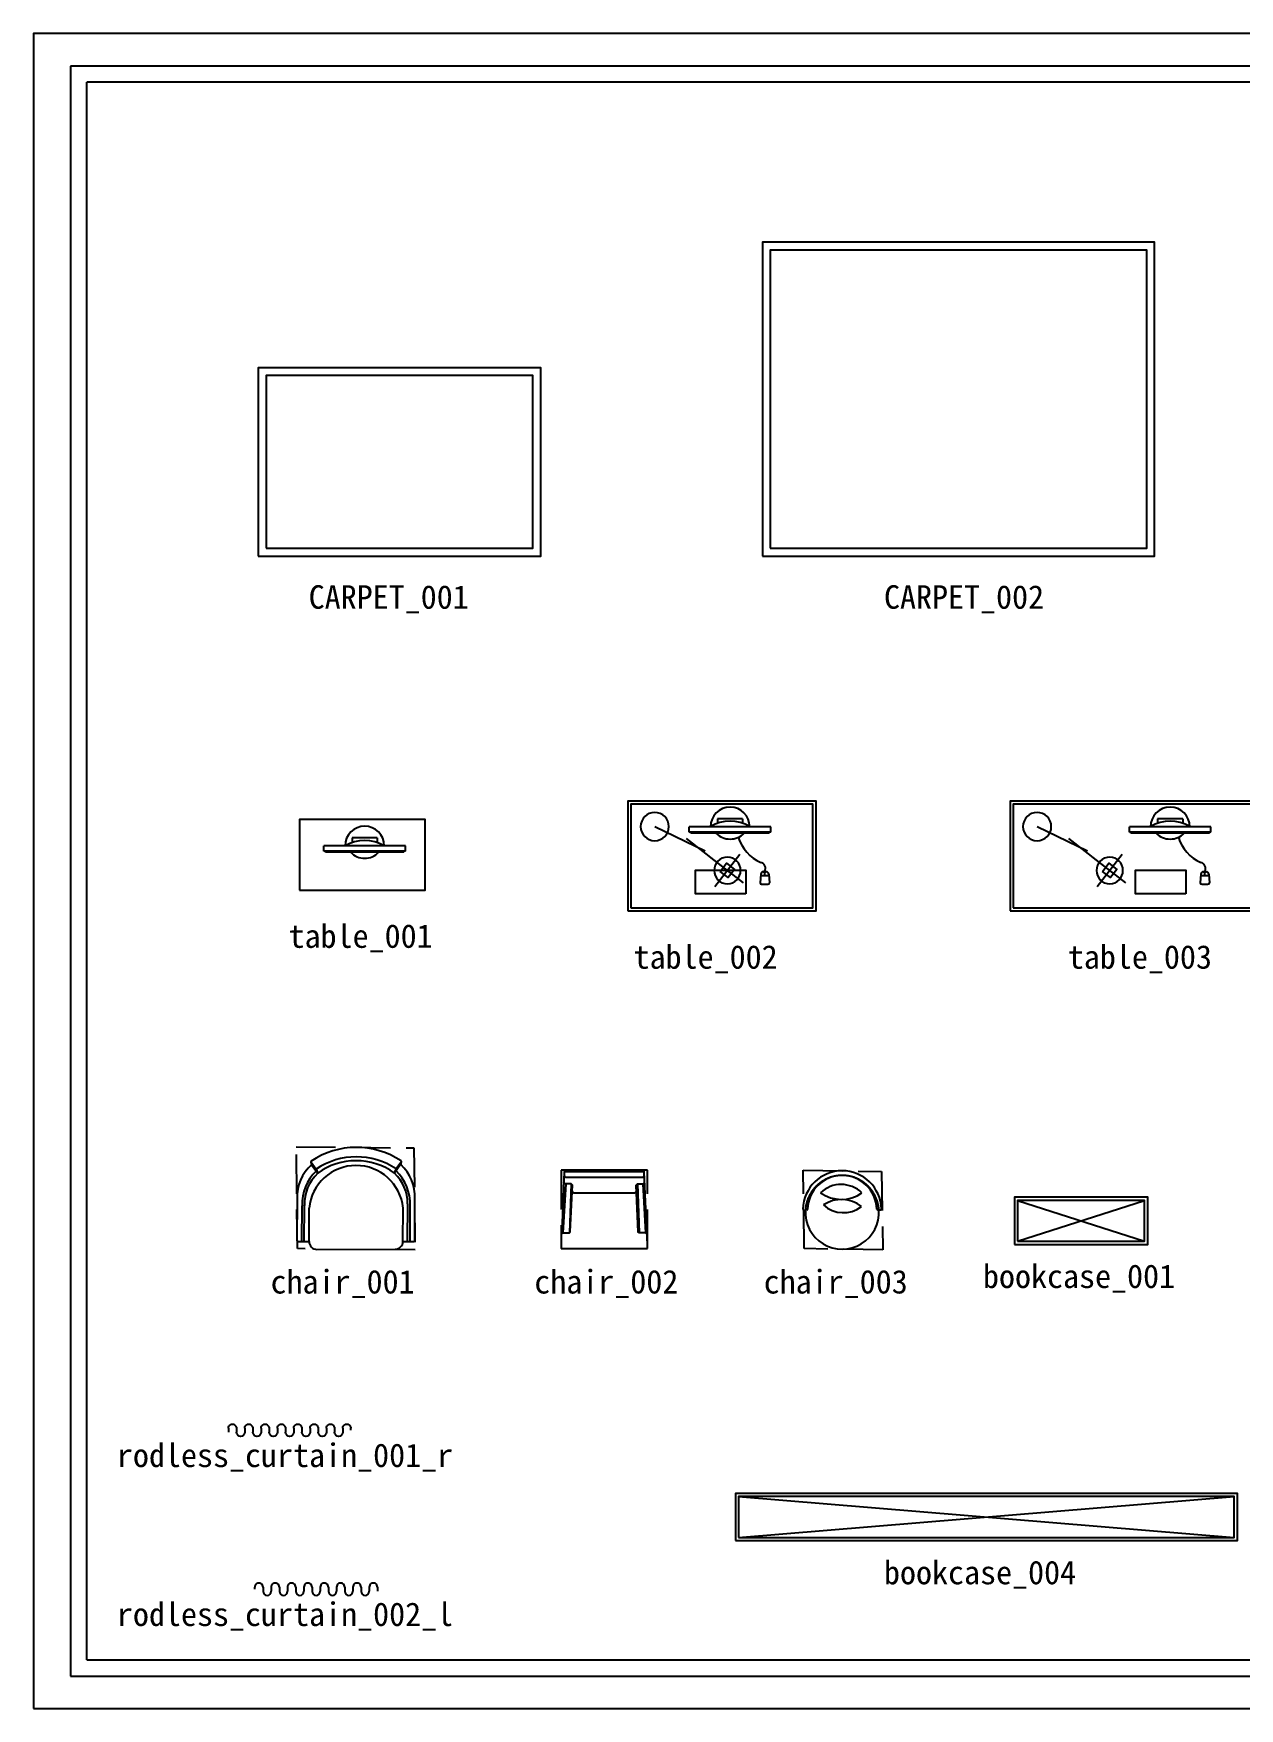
# Model space of a CAD drawing. Extents: x 422240 to 534325, y -8262 to 172635.
# Drawn here: x 466597 to 474284, y 92875 to 103550 of the extents above; entities that cross this region are included whole.
import ezdxf

# ---------------------------------------------------------------- set-up
doc = ezdxf.new("R2010")
doc.units = 0
doc.header["$LTSCALE"] = 1000
doc.header["$MEASUREMENT"] = 0
doc.linetypes.add('DASH', pattern=[0.35, 0.25, -0.1])
doc.linetypes.add('HIDDEN', pattern=[9.525, 6.35, -3.175])
for name, color, linetype in [('DS-DRAPERY', 32, 'Continuous'), ('PM-家具', 146, 'Continuous'), ('wipess', 8, 'Continuous')]:
    doc.layers.add(name, color=color, linetype=linetype)
doc.styles.get("Standard").update_dxf_attribs({"font": 'gbenor.shx', "bigfont": 'gbcbig.shx'})

# ---------------------------------------------------------------- blocks, each defined once
blk = doc.blocks.new('书房摆放方案图例')
at = {"color": 251}
for p, q in [((80419, 2265), (65765, 2265)), ((65765, 2265), (65765, -7996)), ((65765, -7996), (80419, -7996))]:
    blk.add_line(p, q, dxfattribs=at)
for p, q in [((80316, 2162), (65868, 2162)), ((65868, -7893), (65868, 2162)), ((65868, -7893), (80316, -7893))]:
    blk.add_line(p, q)
blk.add_lwpolyline([(65528, -8203), (80626, -8203), (80626, 2472), (65528, 2472)], close=True)
blk = doc.blocks.new('电脑')
at = {"color": 251}
for p, q in [((-23102, 57041), (-23262, 57041)), ((-23262, 57041), (-23262, 57012)), ((-23102, 57041), (-23102, 57012)), ((-23442, 56957), (-23442, 56991)), ((-22922, 56991), (-23442, 56991)), ((-22922, 56957), (-23442, 56957)), ((-23432, 56950), (-23432, 56957)), ((-22932, 56950), (-23432, 56950)), ((-22932, 56950), (-22932, 56957)), ((-22922, 56957), (-22922, 56991))]:
    blk.add_line(p, q, dxfattribs=at)
for centre, radius, start, end in [((-23182, 56991), 125, 360, 180), ((-23182, 56785), 241, 58.7155, 121.2845), ((-23182, 57037), 125, 224.107, 315.893)]:
    blk.add_arc(centre, radius, start, end, dxfattribs=at)
blk = doc.blocks.new('电脑组合')
at = {"layer": 'PM-家具', "color": 251}
for p, q in [((-23711, 55095), (-23711, 55129)), ((-23191, 55129), (-23711, 55129)), ((-23191, 55095), (-23711, 55095)), ((-23701, 55088), (-23701, 55095)), ((-23201, 55088), (-23701, 55088)), ((-23371, 55179), (-23531, 55179)), ((-23531, 55179), (-23531, 55151)), ((-23371, 55179), (-23371, 55151)), ((-23201, 55088), (-23201, 55095)), ((-23191, 55095), (-23191, 55129)), ((-23255, 54827), (-23260, 54772)), ((-23255, 54827), (-23260, 54772)), ((-23255, 54817), (-23204, 54817)), ((-23255, 54817), (-23204, 54817)), ((-23240, 54842), (-23220, 54842)), ((-23240, 54842), (-23220, 54842)), ((-23232, 54842), (-23232, 54847)), ((-23232, 54847), (-23227, 54847)), ((-23232, 54842), (-23232, 54847)), ((-23232, 54847), (-23227, 54847)), ((-23230, 54817), (-23230, 54842)), ((-23230, 54817), (-23230, 54842)), ((-23227, 54842), (-23227, 54847)), ((-23227, 54842), (-23227, 54847)), ((-23205, 54827), (-23200, 54772)), ((-23205, 54827), (-23200, 54772)), ((-23250, 54762), (-23210, 54762)), ((-23250, 54762), (-23210, 54762))]:
    blk.add_line(p, q, dxfattribs=at)
blk.add_lwpolyline([(-23351, 54702), (-23671, 54702), (-23671, 54852), (-23351, 54852)], close=True, dxfattribs=at)
for centre, radius, start, end in [((-23451, 55129), 125, 360, 180), ((-23451, 54924), 241, 58.7155, 121.2845), ((-23451, 55175), 125, 224.107, 315.893), ((-23150, 55138), 260, 197.0854, 245.9402), ((-23150, 55138), 260, 197.0854, 245.9402), ((-23262, 54864), 36.8, 331.9847, 80.9006), ((-23262, 54864), 36.8, 331.9847, 80.9006), ((-23250, 54772), 10, 180, 270), ((-23250, 54772), 10, 180, 270), ((-23240, 54827), 15, 90, 180), ((-23240, 54827), 15, 90, 180), ((-23220, 54827), 15, 0, 90), ((-23220, 54827), 15, 0, 90), ((-23210, 54772), 10, 270, 0), ((-23210, 54772), 10, 270, 0)]:
    blk.add_arc(centre, radius, start, end, dxfattribs=at)
blk = doc.blocks.new('desklamp')
at = {"color": 251}
for p, q in [((-1924464, -2101437), (-1924464, -2101793)), ((-1924481, -2101650), (-1924407, -2101998)), ((-1924385, -2102102), (-1924439, -2101848)), ((-1924285, -2101948), (-1924540, -2102002))]:
    blk.add_line(p, q, dxfattribs=at)
blk.add_lwpolyline([(-1924387, -2101937), (-1924451, -2101950), (-1924437, -2102014), (-1924374, -2102000)], close=True, dxfattribs=at)
for centre, radius in [((-1924464, -2101437), 90.3), ((-1924412, -2101975), 84.7)]:
    blk.add_circle(centre, radius, dxfattribs=at)
blk = doc.blocks.new('A$C0C407320')
blk.add_wipeout([(-244, -90), (-264, -110), (-285, -136), (-301, -162), (-322, -210), (-331, -249), (-335, -294), (-335, -575), (-333, -579), (-330, -580), (-259, -580), (-257, -594), (-245, -615), (-232, -625), (-209, -630), (289, -629), (310, -625), (328, -612), (335, -599), (338, -591), (339, -579), (409, -579), (413, -578), (414, -574), (415, -293), (412, -251), (401, -208), (387, -173), (363, -133), (343, -107), (330, -95), (325, -89), (329, -69), (328, -67), (327, -66), (299, -46), (256, -21), (225, -7), (191, 5), (143, 15), (121, 18), (95, 20), (1, 20), (-48, 16), (-107, 4), (-173, -21), (-207, -40), (-231, -56), (-244, -66), (-247, -68), (-248, -71), (-248, -73), (-247, -78)]).dxf.layer = 'wipess'
at = {"color": 0}
for p, q in [((-248, -74), (-244, -90)), ((-247, -74), (-214, -119)), ((-244, -90), (-204, -145)), ((324, -89), (285, -144)), ((328, -73), (294, -118)), ((328, -73), (324, -89)), ((-214, -119), (-203, -144)), ((294, -118), (284, -142)), ((-335, -575), (-334, -306)), ((414, -574), (415, -305)), ((-290, -580), (-289, -350)), ((-259, -580), (-259, -367)), ((339, -579), (340, -367)), ((369, -579), (370, -340)), ((-330, -580), (-259, -580)), ((-209, -630), (289, -629)), ((339, -579), (409, -579))]:
    blk.add_line(p, q, dxfattribs=at)
at = {"color": 252}
for p, q in [((-305, -580), (-304, -352)), ((385, -579), (385, -351))]:
    blk.add_line(p, q, dxfattribs=at)
at = {"color": 0}
for centre, radius, start, end in [((42, -495), 515, 56.3797, 124.091), ((-61, -294), 274, 132.079, 182.6639), ((40, -396), 301, 5.5692, 174.5905), ((-244, -71), 4.14, 133.1228, 216.3049), ((141, -293), 274, 357.3361, 47.921), ((324, -70), 5, 323.1407, 52.9716), ((-24, -340), 265, 132.6577, 182.1023), ((-208, -141), 5, 319.4223, 333.3582), ((289, -142), 5, 180, 220.5777), ((105, -338), 264, 359.6981, 47.0699), ((-330, -575), 5, 180, 270), ((-209, -580), 50, 180.0107, 270), ((289, -579), 50, 270, 359.9893), ((409, -574), 5, 270, 0)]:
    blk.add_arc(centre, radius, start, end, dxfattribs=at)
at = {"color": 252}
for centre, radius, start, end in [((42, -494), 454, 56.0926, 124.2409), ((41, -483), 418, 54.3843, 125.9357), ((1, -346), 305, 135.0035, 181.1052), ((80, -345), 305, 358.8948, 45.0666)]:
    blk.add_arc(centre, radius, start, end, dxfattribs=at)
blk = doc.blocks.new('A$C11BF3517')
for p, q in [((-387, 201), (-357, 201)), ((443, 201), (413, 201))]:
    blk.add_line(p, q)
for centre, radius, start, end in [((28, 201), 425, 1.3808, 178.6192), ((-387, 211), 10, 178.6192, 270), ((28, 176), 400, 176.4167, 3.5833), ((443, 211), 10, 270, 1.3808)]:
    blk.add_arc(centre, radius, start, end)
at = {"color": 252, "linetype": 'HIDDEN', "ltscale": 10}
blk.add_arc((28, 176), 400, 3.5833, 176.4167, dxfattribs=at)
at = {"color": 252}
for centre, radius, start, end in [((28, 201), 375, 1.6142, 178.3858), ((17, 155), 323, 45.6525, 133.824), ((19, 706), 390, 234.5023, 304.9742), ((-358, 213), 11.7, 278.0903, 355.0711), ((19, -31), 346, 51.1088, 123.9276), ((41, 493), 321, 227.6454, 307.3911), ((415, 213), 11.7, 184.9289, 261.9097)]:
    blk.add_arc(centre, radius, start, end, dxfattribs=at)
blk = doc.blocks.new('做成ACAD TuKuai0047')
at = {"linetype": 'Continuous'}
for points in [[(234, -559, 0.265442), (224, -550, 0.343564), (232, -541), (215, -160, 0.414214), (205, -150), (-285, -150, 0.414214), (-295, -160), (-311, -541, 0.344227), (-304, -550, 0.265947), (-314, -559), (-315, -644, 0.424579), (-309, -650), (229, -650, 0.424579), (235, -644), (234, -559)], [(-296, -183, 0.411007), (-285, -195), (205, -195, 0.418561), (216, -183, 33.371233)], [(-304, -550), (-262, -550, 0.291275), (-257, -542), (-243, -245, 0.299029), (-251, -238), (-285, -238, -0.372224), (-297, -224, 157.869765)], [(-245, -283, 0.262204), (-235, -294), (155, -294, 0.262204), (165, -283, -30.602989)], [(224, -550), (183, -550, -0.291275), (177, -542), (164, -245, -0.299029), (172, -238), (205, -238, 0.372224), (217, -224, -157.869765)]]:
    blk.add_lwpolyline(points, format="xyb", dxfattribs=at)
at = {"color": 252, "linetype": 'Continuous'}
for points in [[(-295, -158), (215, -158)], [(-285, -238), (-304, -550)], [(-251, -238), (-262, -550)], [(172, -238), (183, -550)], [(205, -238), (224, -550)]]:
    blk.add_lwpolyline(points, dxfattribs=at)
at = {"color": 9, "linetype": 'Continuous'}
blk.add_lwpolyline([(-292, -153), (213, -153)], dxfattribs=at)
blk = doc.blocks.new('B14-1')
for p, q in [((-933, 124), (-933, 148)), ((-837, 148), (-837, 100)), ((-741, 148), (-741, 100)), ((-645, 148), (-645, 100)), ((-549, 148), (-549, 100)), ((-453, 148), (-453, 100)), ((-357, 148), (-357, 100)), ((-261, 148), (-261, 100)), ((-165, 148), (-165, 100)), ((-69, 148), (-69, 100)), ((27, 148), (27, 100)), ((123, 148), (123, 100)), ((219, 148), (219, 100)), ((315, 148), (315, 100)), ((411, 148), (411, 100)), ((507, 148), (507, 100))]:
    blk.add_line(p, q)
blk.add_lwpolyline([(-933, 124, 0, 0, 0), (-1137, 124, 90, 0, 0), (-1245, 124, 0, 0, 0)], format="xyseb")
for centre, start, end in [((-885, 148), 360, 180.0002), ((-789, 100), 180, 360), ((-693, 148), 360, 180.0002), ((-597, 100), 180, 360), ((-501, 148), 360, 180.0002), ((-405, 100), 180, 360), ((-309, 148), 360, 180.0002), ((-213, 100), 180, 360), ((-117, 148), 360, 180.0002), ((-21, 100), 180, 0), ((75, 148), 0, 180.0002), ((171, 100), 180, 0), ((267, 148), 0, 180.0002), ((363, 100), 180, 0), ((459, 148), 0, 180.0002)]:
    blk.add_arc(centre, 48, start, end)

msp = doc.modelspace()

# ---------------------------------------------------------------- linework, layer by layer
at = {"layer": 'PM-家具', "color": 251}
for p, q in [((472869, 96113), (473679, 95853)), ((472869, 95853), (473679, 96113)), ((471091, 94226), (474251, 93966)), ((471091, 93966), (474251, 94226))]:
    msp.add_line(p, q, dxfattribs=at)
at = {"layer": 'PM-家具'}
for points in [[(471243, 100220), (473743, 100220), (473743, 102220), (471243, 102220)], [(468030, 100220), (469830, 100220), (469830, 101420), (468030, 101420)], [(470385, 97958), (471585, 97958), (471585, 98658), (470385, 98658)], [(472822, 97958), (474622, 97958), (474622, 98658), (472822, 98658)], [(468293, 98091), (469093, 98091), (469093, 98541), (468293, 98541)], [(472849, 95833), (473699, 95833), (473699, 96133), (472849, 96133)], [(471071, 93946), (474271, 93946), (474271, 94246), (471071, 94246)]]:
    msp.add_lwpolyline(points, close=True, dxfattribs=at)
at = {"layer": 'PM-家具', "color": 251}
for points in [[(471293, 100270), (473693, 100270), (473693, 102170), (471293, 102170)], [(468080, 100270), (469780, 100270), (469780, 101370), (468080, 101370)], [(470405, 97978), (471565, 97978), (471565, 98638), (470405, 98638)], [(472842, 97978), (474602, 97978), (474602, 98638), (472842, 98638)], [(472869, 95853), (473679, 95853), (473679, 96113), (472869, 96113)], [(471091, 93966), (474251, 93966), (474251, 94226), (471091, 94226)]]:
    msp.add_lwpolyline(points, close=True, dxfattribs=at)
at = {"layer": 'PM-家具', "color": 251, "linetype": 'DASH'}
for points in [[(468272, 96455), (469022, 96448), (469029, 95798), (468279, 95806)], [(469960, 95806), (470510, 95806), (470510, 96306), (469960, 96306)], [(471503, 96305), (472003, 96298), (472010, 95798), (471510, 95806)]]:
    msp.add_lwpolyline(points, close=True, dxfattribs=at)

# ---------------------------------------------------------------- block references
msp.add_blockref('书房摆放方案图例', (401069, 101078))
at = {"layer": 'DS-DRAPERY', "yscale": 0.5423788975725151, "zscale": 0.5423788975725151}
for p, xscale in [((468114, 94581), -0.5423788975725151), ((468514, 93568), 0.5423788975725151)]:
    msp.add_blockref('B14-1', p, dxfattribs=dict(at, xscale=xscale))
at = {"layer": 'PM-家具', "color": 251, "xscale": -1, "rotation": 64.36996794135159}
for p in [(-2256554, -727618, 0), (-2254117, -727618, 0)]:
    msp.add_blockref('desklamp', p, dxfattribs=at)
at = {"layer": 'PM-家具', "color": 251}
for p in [(494488, 43366), (497293, 43366)]:
    msp.add_blockref('电脑组合', p, dxfattribs=at)
at = {"layer": 'PM-家具'}
for name, p in [('电脑', (491890, 41382)), ('做成ACAD TuKuai0047', (470275, 96456))]:
    msp.add_blockref(name, p, dxfattribs=at)
at = {"layer": 'PM-家具', "xscale": 0.5878435872563194, "yscale": 0.5878435872563194, "zscale": 0.5878435872563194}
msp.add_blockref('A$C11BF3517', (471735, 95934), dxfattribs=at)

# ---------------------------------------------------------------- texts
at = {"char_height": 150, "attachment_point": 1}
for s, insert in [('{\\f@FangSong|b0|i0|c134|p49;CARPET_001}', (468351, 100034)), ('{\\f@FangSong|b0|i0|c134|p49;CARPET_002}', (472018, 100034)), ('{\\f@FangSong|b0|i0|c134|p49;table_001}', (468223, 97873)), ('{\\f@FangSong|b0|i0|c134|p49;table_002}', (470422, 97740)), ('{\\f@FangSong|b0|i0|c134|p49;table_003}', (473190, 97740)), ('{\\f@FangSong|b0|i0|c134|p49;chair_001}', (468108, 95670)), ('{\\f@FangSong|b0|i0|c134|p49;chair_002}', (469789, 95670)), ('{\\f@FangSong|b0|i0|c134|p49;chair_003}', (471251, 95670)), ('{\\f@FangSong|b0|i0|c134|p49;bookcase_001}', (472649, 95705)), ('{\\f@FangSong|b0|i0|c134|p49;rodless_curtain_001_r}', (467129, 94564)), ('{\\f@FangSong|b0|i0|c134|p49;bookcase_004}', (472018, 93817)), ('{\\f@FangSong|b0|i0|c134|p49;rodless_curtain_002_l}', (467129, 93551))]:
    msp.add_mtext_dynamic_manual_height_columns(s, width=1434.4, gutter_width=1750, heights=[0], dxfattribs=dict(at, insert=insert))

# ---------------------------------------------------------------- next in the draw order: block references
at = {"layer": 'PM-家具'}
msp.add_blockref('A$C0C407320', (468613, 96431), dxfattribs=at)

doc.saveas('drawing.dxf')
